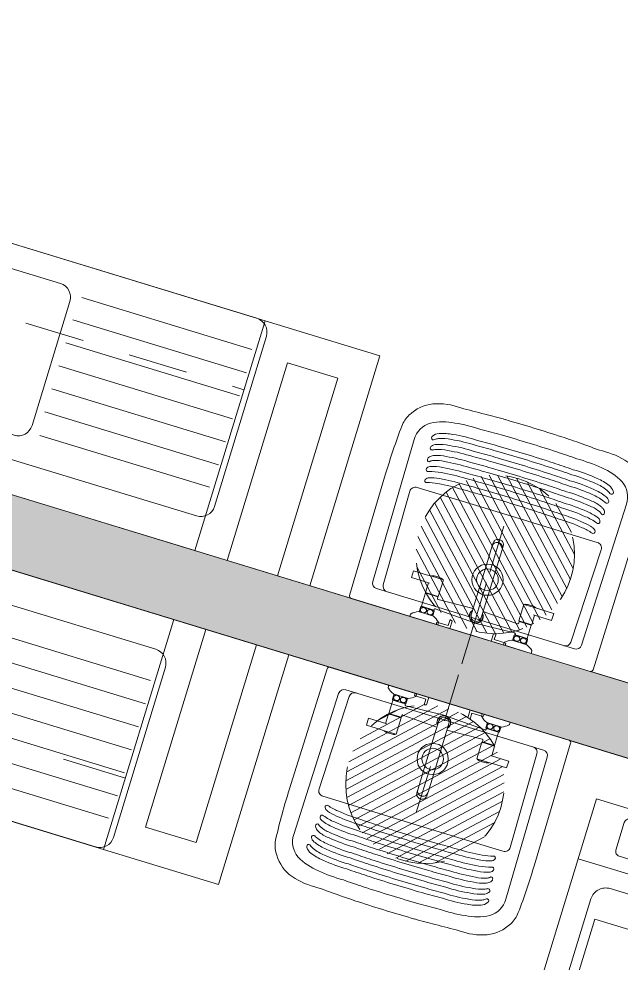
# Model space of a CAD drawing. Header units: millimetres. Extents: x 2471 to 2909, y 1327 to 1568.
# Drawn here: x 2663.191 to 2664.444, y 1497.314 to 1499.278 of the extents above; entities that cross this region are included whole.
import ezdxf

# ---------------------------------------------------------------- set-up
doc = ezdxf.new("R2010")
doc.units = ezdxf.units.MM
doc.set_wipeout_variables(frame=1)
for name, pattern in [('DASHDOT', [1, 0.5, -0.25, 0, -0.25]), ('HIDDEN', [0.375, 0.25, -0.125]), ('HIDDEN2', [0.1875, 0.125, -0.0625])]:
    doc.linetypes.add(name, pattern=pattern)
doc.layers.get('0').update_dxf_attribs({"color": 251, "lineweight": 9})
for name, color, linetype, lineweight in [('A-COCINAS-LAV', 251, 'Continuous', 13), ('A-EST HATCH', 251, 'Continuous', 13), ('A-EST PLACAS', 251, 'Continuous', 13), ('A-HATCH', 251, 'Continuous', 13), ('A-MURO BAJO', 251, 'Continuous', 13), ('A-MUROS', 251, 'Continuous', 13), ('A-PROYECCIONES', 251, 'HIDDEN', 13), ('DLP_MURO ALTO', 251, 'Continuous', 13), ('DLP_TEXTO AMBIENTE', 251, 'Continuous', 13), ('DLP_VERDE', 251, 'Continuous', 13)]:
    doc.layers.add(name, color=color, linetype=linetype, lineweight=lineweight)

# ---------------------------------------------------------------- blocks, each defined once
blk = doc.blocks.new('A$C00f3ad8b')
at = {"layer": 'A-EST HATCH'}
h = blk.add_hatch(color=256, dxfattribs=at)
h.dxf.hatch_style = 1
h.paths.add_polyline_path([(39.55, 0.0604), (39.55, 6.1254), (38.05, 6.1254), (38.05, 5.3754), (37.9, 5.3754), (37.9, 6.3253), (39.7, 6.3253), (39.7, 5.4503), (41.2, 5.4503), (41.2, 5.9504), (41.35, 5.9504), (41.35, 5.2503), (39.7, 5.2503), (39.7, 0.0604)])
h.paths.add_polyline_path([(18.45, 10.1253), (20.05, 10.1253), (20.05, 13.2253), (18.85, 13.2253), (18.85, 13.3753), (20.2, 13.3753), (20.2, 9.9753), (18.45, 9.9753)])
h.paths.add_polyline_path([(17.65, 13.3753), (17.5, 13.3753), (17.5, 9.9753), (17.65, 9.9753)])
h.paths.add_polyline_path([(12.15, 13.8503), (11.85, 13.8503), (11.85, 13.7003), (12, 13.7003), (12, 10.6253), (12.15, 10.6253)])
h.paths.add_polyline_path([(15.1, 13.2253), (15.1, 10.1253), (16.7, 10.1253), (16.7, 9.9753), (14.95, 9.9753), (14.95, 13.3753), (16.3, 13.3753), (16.3, 13.2253)])
h.paths.add_polyline_path([(5.85, 13.7003), (5.25, 13.7003), (5.25, 13.8504), (6, 13.8504), (6, 10.4504), (4.85, 10.4504), (4.85, 10.6004), (5.85, 10.6004)])
h.paths.add_polyline_path([(4.05, 13.8504), (4.05, 10.4504), (3.9, 10.4504), (3.9, 13.8504)])
h.paths.add_polyline_path([(3.1, 10.6004), (1.5, 10.6004), (1.5, 13.7003), (2.7, 13.7003), (2.7, 13.8504), (1.35, 13.8504), (1.35, 10.4504), (3.1, 10.4504)])
h.paths.add_polyline_path([(5.85, 0.1503), (5.25, 0.1503), (5.25, 0.0004), (6, 0.0004), (6, 3.4004), (4.85, 3.4004), (4.85, 3.2504), (5.85, 3.2504)])
h.paths.add_polyline_path([(4.05, 0.0004), (4.05, 3.4004), (3.9, 3.4004), (3.9, 0.0004)])
h.paths.add_polyline_path([(3.1, 3.2504), (1.5, 3.2504), (1.5, 0.1503), (2.7, 0.1503), (2.7, 0.0004), (1.35, 0.0004), (1.35, 3.4004), (3.1, 3.4004)])
h.paths.add_polyline_path([(8.7, 3.5003), (8.85, 3.5003), (8.85, 0.1504), (9, 0.1504), (9, 0.0004), (8.7, 0.0004)])
h.paths.add_polyline_path([(18.45, 3.7254), (20.05, 3.7254), (20.05, 0.6254), (18.85, 0.6254), (18.85, 0.4754), (20.2, 0.4754), (20.2, 3.8754), (18.45, 3.8754)])
h.paths.add_polyline_path([(17.65, 0.4754), (17.5, 0.4754), (17.5, 3.8754), (17.65, 3.8754)])
h.paths.add_polyline_path([(12.15, 0.0004), (11.85, 0.0004), (11.85, 0.1503), (12, 0.1503), (12, 3.2254), (12.15, 3.2254)])
h.paths.add_polyline_path([(15.1, 0.6254), (15.1, 3.7254), (16.7, 3.7254), (16.7, 3.8754), (14.95, 3.8754), (14.95, 0.4754), (16.3, 0.4754), (16.3, 0.6254)])
h.paths.add_polyline_path([(31.6, 10.1253), (30, 10.1253), (30, 13.2253), (31.2, 13.2253), (31.2, 13.3753), (29.85, 13.3753), (29.85, 9.9753), (31.6, 9.9753)])
h.paths.add_polyline_path([(32.4, 13.3753), (32.55, 13.3753), (32.55, 9.9753), (32.4, 9.9753)])
h.paths.add_polyline_path([(38.2, 13.8503), (38.2, 13.7003), (38.05, 13.7003), (38.05, 10.6253), (37.9, 10.6253), (37.9, 13.8503)])
h.paths.add_polyline_path([(34.95, 13.2253), (34.95, 10.1253), (33.35, 10.1253), (33.35, 9.9753), (35.1, 9.9753), (35.1, 13.3753), (33.75, 13.3753), (33.75, 13.2253)])
h.paths.add_polyline_path([(39.7, 8.6004), (41.35, 8.6004), (41.35, 7.9004), (41.2, 7.9004), (41.2, 8.4004), (39.7, 8.4004), (39.7, 7.5253), (37.9, 7.5253), (37.9, 8.4753), (38.05, 8.4753), (38.05, 7.7253), (39.55, 7.7253), (39.55, 13.7903), (39.7, 13.7903)])
h.paths.add_polyline_path([(44.2, 13.7003), (44.8, 13.7003), (44.8, 13.8504), (44.05, 13.8504), (44.05, 10.4504), (45.2, 10.4504), (45.2, 10.6004), (44.2, 10.6004)])
h.paths.add_polyline_path([(46, 13.8504), (46, 10.4504), (46.15, 10.4504), (46.15, 13.8504)])
h.paths.add_polyline_path([(46.95, 10.6004), (48.55, 10.6004), (48.55, 13.7003), (47.35, 13.7003), (47.35, 13.8504), (48.7, 13.8504), (48.7, 10.4504), (46.95, 10.4504)])
h.paths.add_polyline_path([(46, 0.0004), (46, 3.4004), (46.15, 3.4004), (46.15, 0.0004)])
h.paths.add_polyline_path([(46.95, 3.2504), (48.55, 3.2504), (48.55, 0.1503), (47.35, 0.1503), (47.35, 0.0004), (48.7, 0.0004), (48.7, 3.4004), (46.95, 3.4004)])
h.paths.add_polyline_path([(41.35, 3.5003), (41.2, 3.5003), (41.2, 0.1504), (41.05, 0.1504), (41.05, 0.0004), (41.35, 0.0004)])
h.paths.add_polyline_path([(31.6, 3.7254), (30, 3.7254), (30, 0.6254), (31.2, 0.6254), (31.2, 0.4754), (29.85, 0.4754), (29.85, 3.8754), (31.6, 3.8754)])
h.paths.add_polyline_path([(32.4, 0.4754), (32.55, 0.4754), (32.55, 3.8754), (32.4, 3.8754)])
h.paths.add_polyline_path([(37.9, 0.0004), (38.2, 0.0004), (38.2, 0.1504), (38.05, 0.1503), (38.05, 3.2254), (37.9, 3.2254)])
h.paths.add_polyline_path([(34.95, 0.6254), (34.95, 3.7254), (33.35, 3.7254), (33.35, 3.8754), (35.1, 3.8754), (35.1, 0.4754), (33.75, 0.4754), (33.75, 0.6254)])
h.paths.add_polyline_path([(10.35, 6.3253), (12.15, 6.3253), (12.15, 5.3754), (12, 5.3754), (12, 6.1254), (10.5, 6.1254), (10.5, 0.0604), (10.35, 0.0604), (10.35, 5.2503), (8.7, 5.2503), (8.7, 5.9504), (8.85, 5.9504), (8.85, 5.4503), (10.35, 5.4503)])
h.paths.add_polyline_path([(44.05, 0.0004), (44.05, 3.4004), (45.2, 3.4004), (45.2, 3.2504), (44.2, 3.2504), (44.2, 0.1503), (44.8, 0.1503), (44.8, 0.0004)])
h.paths.add_polyline_path([(46.9532, 8.3504), (47.1, 8.3504), (47.1, 9.5504), (44.95, 9.5504), (44.95, 9.4004), (45.4, 9.4004), (45.4, 7.8004), (45.6, 7.8004), (45.6, 9.4004), (46.95, 9.4004), (46.95, 8.3504)], flags=17)
h.paths.add_polyline_path([(46.9532, 5.5004), (47.1, 5.5004), (47.1, 4.3004), (44.95, 4.3004), (44.95, 4.4504), (45.4, 4.4504), (45.4, 6.0504), (45.6, 6.0504), (45.6, 4.4504), (46.95, 4.4504), (46.95, 5.5004)], flags=17)
h.paths.add_polyline_path([(41.1999, 7.0004), (44.05, 7.0004), (44.05, 9.5504), (44.2, 9.5504), (44.2, 7.0003), (46.95, 7.0004), (46.95, 7.6003), (47.1, 7.6003), (47.1, 7.0004), (49.85, 7.0004), (49.85, 11.0504), (50.05, 11.0504), (50.05, 2.8004), (49.85, 2.8004), (49.85, 6.8504), (47.1, 6.8504), (47.1, 6.2504), (46.95, 6.2504), (46.95, 6.8504), (44.2, 6.8504), (44.2, 4.3004), (44.05, 4.3004), (44.05, 6.8504), (41.1999, 6.8504)])
h.paths.add_polyline_path([(41.35, 13.8504), (41.35, 10.3504), (41.2, 10.3504), (41.2, 13.7003), (41.05, 13.7003), (41.05, 13.8503)])
h.paths.add_polyline_path([(10.35, 13.7903), (10.35, 8.6004), (8.7, 8.6004), (8.7, 7.9003), (8.85, 7.9003), (8.85, 8.4004), (10.35, 8.4004), (10.35, 7.5253), (12.15, 7.5253), (12.15, 8.4753), (12, 8.4753), (12, 7.7253), (10.5, 7.7253), (10.5, 13.7903)])
h.paths.add_polyline_path([(2.95, 7.0003), (0.2, 7.0004), (0.2, 11.0504), (0, 11.0504), (0, 2.8004), (0.2, 2.8004), (0.2, 6.8504), (2.95, 6.8504), (2.95, 6.2504), (3.1, 6.2504), (3.1, 6.8504), (5.85, 6.8504), (5.85, 4.3004), (6, 4.3004), (6, 6.8504), (8.8501, 6.8504), (8.8501, 7.0003), (6, 7.0003), (6, 9.5503), (5.85, 9.5503), (5.85, 7.0003), (3.1, 7.0003), (3.1, 7.6004), (2.95, 7.6004)])
h.paths.add_polyline_path([(8.7, 13.8503), (9, 13.8503), (9, 13.7003), (8.85, 13.7003), (8.85, 10.3504), (8.7, 10.3504)])
h.paths.add_polyline_path([(3.0968, 8.3504), (2.95, 8.3504), (2.95, 9.5503), (5.1, 9.5503), (5.1, 9.4003), (4.65, 9.4003), (4.65, 7.8003), (4.45, 7.8003), (4.45, 9.4003), (3.1, 9.4003), (3.1, 8.3504)], flags=17)
h.paths.add_polyline_path([(3.0968, 5.5004), (2.95, 5.5004), (2.95, 4.3004), (5.1, 4.3004), (5.1, 4.4504), (4.65, 4.4503), (4.65, 6.0503), (4.45, 6.0503), (4.45, 4.4503), (3.1, 4.4504), (3.1, 5.5004)], flags=17)
h.paths.add_polyline_path([(23.35, 7.5254), (23.2, 7.5254), (23.2, 11.2254), (23.35, 11.2254)])
h.paths.add_polyline_path([(27.6, 7.5254), (37, 7.5253), (37, 7.6753), (33.45, 7.6753), (33.45, 9.0753), (33.25, 9.0753), (33.25, 7.6753), (30.35, 7.6753), (30.35, 9.0753), (30.2, 9.0753), (30.2, 7.6753), (27.8, 7.6753), (27.8, 8.9254), (29.45, 8.9253), (29.45, 9.0753), (27.175, 9.0753), (27.175, 8.9254), (27.6, 8.9254)])
h.paths.add_polyline_path([(27.15, 7.5254), (25.15, 7.5254), (25.15, 7.6754), (27, 7.6754), (27, 11.0754), (25.15, 11.0754), (25.15, 11.2253), (27, 11.2253), (27, 13.3753), (27.85, 13.3753), (27.85, 13.2253), (27.15, 13.2253)])
h.paths.add_polyline_path([(22.45, 8.9253), (22.45, 7.5254), (13.05, 7.5253), (13.05, 7.6753), (16.6, 7.6753), (16.6, 9.0753), (16.8, 9.0753), (16.8, 7.6753), (19.7, 7.6753), (19.7, 9.0753), (19.85, 9.0753), (19.85, 7.6753), (22.25, 7.6753), (22.25, 8.9253), (20.6, 8.9253), (20.6, 9.0753), (22.795, 9.077), (22.795, 8.927)])
h.paths.add_polyline_path([(22.82, 13.227), (22.2, 13.2253), (22.2, 13.3753), (23.02, 13.377), (23.02, 7.527), (22.82, 7.527)])
h.paths.add_polyline_path([(23.02, 4.752), (23.02, 0.477), (22.2, 0.4754), (22.2, 0.6254), (22.82, 0.627), (22.82, 4.752)])
h.paths.add_polyline_path([(21.05, 4.7754), (21.05, 4.9254), (22.82, 4.927), (22.82, 6.177), (20.3, 6.1754), (20.3, 4.7754), (20.15, 4.7754), (20.15, 6.1754), (16.8, 6.1754), (16.8, 4.7754), (16.6, 4.7754), (16.6, 6.1754), (13.05, 6.1754), (13.05, 6.3253), (23.02, 6.327), (23.02, 4.777)])
h.paths.add_polyline_path([(29, 4.7754), (29, 4.9254), (27.2, 4.9254), (27.2, 6.1754), (29.75, 6.1754), (29.75, 4.7754), (29.9, 4.7754), (29.9, 6.1754), (33.25, 6.1754), (33.25, 4.7754), (33.45, 4.7754), (33.45, 6.1754), (37, 6.1754), (37, 6.3253), (27, 6.3254), (27, 4.7754)])
h.paths.add_polyline_path([(26, 1.0254), (23.35, 1.0254), (23.35, 3.6754), (25.7, 3.6754), (25.7, 4.2254), (26, 4.2254), (26, 4.3754), (25.55, 4.3754), (25.55, 3.8254), (23.35, 3.8254), (23.35, 6.1754), (24.55, 6.1754), (24.55, 6.3254), (23.2, 6.3254), (23.2, 0.8754), (26, 0.8754)])
h.paths.add_polyline_path([(27, 0.4754), (27.85, 0.4754), (27.85, 0.6254), (27.15, 0.6254), (27.15, 4.7504), (27, 4.7504)])
at = {"layer": 'A-EST PLACAS', "elevation": 0}
blk.add_lwpolyline([(39.55, 0.0604), (39.55, 6.1254), (38.05, 6.1254), (38.05, 5.3754), (37.9, 5.3754), (37.9, 6.3253), (39.7, 6.3253), (39.7, 5.4503), (41.2, 5.4503), (41.2, 5.9504), (41.35, 5.9504), (41.35, 5.2503), (39.7, 5.2503), (39.7, 0.0604)], close=True, dxfattribs=at)
blk = doc.blocks.new('LAV-COC_01')
for p, q in [((0.4, 0.8243, 0), (0.03, 0.8243, 0)), ((0, 0.2352, 0), (0, 0.7943, 0)), ((0.43, 0.03, 0), (0.43, 0.7943, 0)), ((0.35, 0.4121, 0), (0.08, 0.4121, 0)), ((0.05, 0.2252), (0.05, 0.3821, 0)), ((0.38, 0.0471, 0), (0.38, 0.3821, 0)), ((0.05, 0.0471, 0), (0.05, 0.2052)), ((0, 0.03), (0, 0.1952, 0)), ((0.03, 0), (0.4, 0, 0)), ((0.35, 0.0171, 0), (0.08, 0.0171, 0))]:
    blk.add_line(p, q)
at = {"color": 7, "extrusion": (-8.98137e-08, -2.25602e-18, 1)}
for p, q in [((0.115, 0.4293, 0), (0.115, 0.8071, 0)), ((0.165, 0.4293, 0), (0.165, 0.8071, 0)), ((0.065, 0.4334, 0), (0.065, 0.803, 0))]:
    blk.add_line(p, q, dxfattribs=at)
at = {"color": 7}
for p, q in [((0.215, 0.4293), (0.215, 0.8071, 0)), ((0.265, 0.4293), (0.265, 0.8071, 0)), ((0.315, 0.4293), (0.315, 0.8071, 0)), ((0.365, 0.4334, 0), (0.365, 0.803, 0))]:
    blk.add_line(p, q, dxfattribs=at)
at = {"extrusion": (-4.49068e-08, 3.60285e-08, 1), "elevation": 0}
for points in [[(-0.09, 0.2352), (0.0374, 0.2352), (0.0374, 0.2252)], [(0.0374, 0.2052), (0.0374, 0.1952), (-0.09, 0.1952)]]:
    blk.add_lwpolyline(points, dxfattribs=at)
blk.add_lwpolyline([(-0.0458, 0.2052), (0.1708, 0.2052), (0.1708, 0.2252), (-0.0458, 0.2252)], close=True, dxfattribs=at)
at = {"extrusion": (-4.49068e-08, 3.60285e-08, 1)}
blk.add_arc((-0.0458, 0.2152, 0), 0.02, 29.9997, 329.9997, dxfattribs=at)
for centre, start_param, end_param in [((0.03, 0.7943, 0), -0.785398, 0.785398), ((0.4, 0.7943, 0), -2.356194, -0.785398), ((0.08, 0.3821, 0), -0.785398, 0.785398), ((0.35, 0.3821, 0), -2.356194, -0.785398), ((0.08, 0.0471, 0), 0.785398, 2.356194), ((0.35, 0.0471, 0), 2.356194, 3.926991), ((0.03, 0.03), 0.785398, 2.356194), ((0.4, 0.03, 0), 2.356194, 3.926991)]:
    blk.add_ellipse(centre, major_axis=(-0.0212, 0.0212), ratio=1, start_param=start_param, end_param=end_param)
blk.add_ellipse((0.215, 0.2146, 0), major_axis=(-0.0212, 0.0212), ratio=1)
blk = doc.blocks.new('MEZCLADORA-P')
at = {"color": 251, "linetype": 'DASHDOT', "ltscale": 0.07}
blk.add_line((0, 0.2633), (0, -0.2869), dxfattribs=at)
at = {"color": 7}
for p, q in [((-0.1318, 0), (-0.0713, 0)), ((-0.0713, 0), (-0.0713, -0.0048)), ((0.0714, 0), (0.1319, 0)), ((0.1319, 0), (0.1319, -0.0048)), ((-0.1318, 0), (-0.1318, -0.0048)), ((-0.1178, -0.0145), (-0.0853, -0.0145)), ((0.0714, 0), (0.0714, -0.0048)), ((0.0854, -0.0145), (0.1179, -0.0145)), ((-0.0875, -0.0265), (-0.1157, -0.0265)), ((-0.1141, -0.0265), (-0.1146, -0.027)), ((-0.0886, -0.027), (-0.1146, -0.027)), ((-0.1146, -0.027), (-0.1146, -0.056)), ((-0.0891, -0.0265), (-0.0886, -0.027)), ((-0.0886, -0.027), (-0.0886, -0.0285)), ((-0.0865, -0.0305), (-0.0015, -0.0262)), ((0.086, -0.0304), (0.0015, -0.0262)), ((0.1157, -0.0265), (0.0875, -0.0265)), ((0.0886, -0.0265), (0.0881, -0.027)), ((0.1151, -0.027), (0.0881, -0.027)), ((0.0881, -0.0285), (0.0881, -0.027)), ((0.0926, -0.0379), (0.0926, -0.0379)), ((0.1146, -0.0265), (0.1151, -0.027)), ((0.1151, -0.056), (0.1151, -0.027)), ((-0.0876, -0.057), (-0.1156, -0.057)), ((-0.1156, -0.057), (-0.1156, -0.078)), ((-0.1146, -0.056), (-0.0886, -0.056)), ((-0.1141, -0.0565), (-0.1146, -0.056)), ((-0.0891, -0.0565), (-0.1141, -0.0565)), ((-0.0891, -0.0565), (-0.0886, -0.056)), ((-0.0886, -0.0525), (-0.0886, -0.056)), ((-0.0876, -0.057), (-0.0876, -0.093)), ((-0.0865, -0.0505), (-0.011, -0.0543)), ((-0.011, -0.0405), (-0.011, -0.0805)), ((0.011, -0.0805), (0.011, -0.0405)), ((0.086, -0.0506), (0.011, -0.0543)), ((0.1156, -0.057), (0.0876, -0.057)), ((0.0876, -0.057), (0.0876, -0.093)), ((0.0881, -0.056), (0.0881, -0.0525)), ((0.0881, -0.056), (0.1151, -0.056)), ((0.0886, -0.0565), (0.0881, -0.056)), ((0.1146, -0.0565), (0.0886, -0.0565)), ((0.0896, -0.0565), (0.0896, -0.057)), ((0.1136, -0.0565), (0.1136, -0.057)), ((0.1146, -0.0565), (0.1151, -0.056)), ((0.1156, -0.057), (0.1156, -0.078)), ((-0.1526, -0.078), (-0.1501, -0.078)), ((-0.1526, -0.093), (-0.1526, -0.078)), ((-0.1242, -0.078), (-0.1501, -0.078)), ((-0.1129, -0.078), (-0.1242, -0.078)), ((0.1242, -0.078), (0.1129, -0.078)), ((0.1501, -0.078), (0.1242, -0.078)), ((0.1501, -0.078), (0.1526, -0.078)), ((0.1526, -0.093), (0.1526, -0.078)), ((-0.1501, -0.093), (-0.1526, -0.093)), ((-0.1501, -0.093), (-0.1242, -0.093)), ((-0.1242, -0.093), (-0.1129, -0.093)), ((-0.1137, -0.093), (-0.1137, -0.0932)), ((-0.0876, -0.093), (-0.1129, -0.093)), ((-0.1031, -0.0954), (-0.1001, -0.0954)), ((-0.0895, -0.093), (-0.0895, -0.0932)), ((-0.011, -0.0805), (-0.011, -0.1514)), ((0.011, -0.0805), (0.011, -0.1514)), ((0.1129, -0.093), (0.0876, -0.093)), ((0.0895, -0.093), (0.0895, -0.0932)), ((0.1001, -0.0954), (0.1031, -0.0954)), ((0.1129, -0.093), (0.1242, -0.093)), ((0.1137, -0.093), (0.1137, -0.0932)), ((0.1242, -0.093), (0.1501, -0.093)), ((0.1526, -0.093), (0.1501, -0.093)), ((-0.011, -0.1514), (-0.011, -0.1885)), ((0.011, -0.1885), (0.011, -0.1514)), ((-0.011, -0.1885), (-0.011, -0.1905)), ((-0.011, -0.1969), (-0.011, -0.1905)), ((0.011, -0.1885), (0.011, -0.1905)), ((0.011, -0.1969), (0.011, -0.1905))]:
    blk.add_line(p, q, dxfattribs=at)
for centre, radius, start, end in [((-0.1303, -0.0048), 0.0015, 180, 228.4626), ((-0.0982, 0.0315), 0.05, 228.4626, 246.8453), ((-0.1083, -0.0205), 0.0095, 140.8333, 144.6655), ((-0.0948, -0.0205), 0.0095, 35.3345, 39.1667), ((-0.105, 0.0315), 0.05, 293.1547, 311.5374), ((-0.0728, -0.0048), 0.0015, 311.5374, 0), ((0.0729, -0.0048), 0.0015, 180, 228.4626), ((0.105, 0.0315), 0.05, 228.4626, 246.8453), ((0.0949, -0.0205), 0.0095, 140.8333, 144.6655), ((0.1084, -0.0205), 0.0095, 35.3345, 39.1667), ((0.0982, 0.0315), 0.05, 293.1547, 311.5374), ((0.1304, -0.0048), 0.0015, 311.5374, 0), ((-0.1083, -0.0205), 0.0095, 215.3345, 219.1667), ((-0.0948, -0.0205), 0.0095, 320.8333, 324.6655), ((0, -0.0405), 0.0143, 320.0451, 219.9549), ((0, -0.0405), 0.0143, 320.5275, 219.4725), ((0, -0.0405), 0.014, 321.7868, 218.2132), ((0, -0.0405), 0.011, 0, 180), ((0.0949, -0.0205), 0.0095, 215.3345, 219.1667), ((0.1084, -0.0205), 0.0095, 320.8333, 324.6655), ((-0.1127, -0.0932), 0.001, 180, 255.7593), ((-0.1031, -0.0554), 0.04, 255.7593, 270), ((-0.1001, -0.0554), 0.04, 270, 284.2407), ((-0.0905, -0.0932), 0.001, 284.2407, 0), ((0.0905, -0.0932), 0.001, 180, 255.7593), ((0.1001, -0.0554), 0.04, 255.7593, 270), ((0.1031, -0.0554), 0.04, 270, 284.2407), ((0.1127, -0.0932), 0.001, 284.2407, 0)]:
    blk.add_arc(centre, radius, start, end, dxfattribs=at)
for centre, major_axis, ratio, start_param, end_param in [((-0.0016, -0.0243), (0.00195, 0.00019), 0.977728, 4.694416, 4.711947), ((0.0016, -0.0243), (0.00197, -0.00016), 0.989596, 4.695691, 4.715329), ((0, -0.1905), (-0.011, 0), 0.927184, 0, 3.141593), ((0, -0.1905), (0.011, 0), 0.927184, 3.141593, 6.283185)]:
    blk.add_ellipse(centre, major_axis=major_axis, ratio=ratio, start_param=start_param, end_param=end_param, dxfattribs=at)
for points, knots in [([(-0.1161, -0.026), (-0.1161, -0.026), (-0.1161, -0.0259), (-0.1161, -0.0257), (-0.1161, -0.0255), (-0.1161, -0.0251), (-0.1161, -0.0248), (-0.1161, -0.0244), (-0.1161, -0.0242), (-0.1161, -0.0237), (-0.1161, -0.0234), (-0.1161, -0.0228), (-0.1161, -0.0223), (-0.1161, -0.0214), (-0.1161, -0.0209), (-0.1161, -0.0201), (-0.1161, -0.0196), (-0.1161, -0.0187), (-0.1161, -0.0182), (-0.1161, -0.0176), (-0.1161, -0.0173), (-0.1161, -0.0168), (-0.1161, -0.0166), (-0.1161, -0.0162), (-0.1161, -0.0159), (-0.1161, -0.0155), (-0.1161, -0.0153), (-0.1161, -0.0151), (-0.1161, -0.015), (-0.1161, -0.015)], [1.912506, 1.912506, 1.912506, 1.912506, 2.09167, 2.09167, 2.270834, 2.270834, 2.409757, 2.409757, 2.503909, 2.503909, 2.59806, 2.59806, 2.741232, 2.741232, 2.868759, 2.868759, 2.996286, 2.996286, 3.139457, 3.139457, 3.233609, 3.233609, 3.32776, 3.32776, 3.466683, 3.466683, 3.645847, 3.645847, 3.825012, 3.825012, 3.825012, 3.825012]), ([(-0.1088, -0.026), (-0.1083, -0.026), (-0.1078, -0.0259), (-0.1067, -0.0257), (-0.1061, -0.0255), (-0.1053, -0.0251), (-0.1049, -0.0248), (-0.1043, -0.0244), (-0.1041, -0.0242), (-0.1036, -0.0237), (-0.1034, -0.0234), (-0.103, -0.0228), (-0.1028, -0.0223), (-0.1026, -0.0214), (-0.1025, -0.0209), (-0.1025, -0.0201), (-0.1026, -0.0196), (-0.1028, -0.0187), (-0.103, -0.0182), (-0.1034, -0.0176), (-0.1036, -0.0173), (-0.1041, -0.0168), (-0.1043, -0.0166), (-0.1049, -0.0162), (-0.1053, -0.0159), (-0.1061, -0.0155), (-0.1067, -0.0153), (-0.1078, -0.0151), (-0.1083, -0.015), (-0.1088, -0.015), (-0.1094, -0.015), (-0.1099, -0.0151), (-0.111, -0.0153), (-0.1116, -0.0155), (-0.1124, -0.0159), (-0.1128, -0.0162), (-0.1134, -0.0166), (-0.1136, -0.0168), (-0.1141, -0.0173), (-0.1143, -0.0176), (-0.1147, -0.0182), (-0.1149, -0.0187), (-0.1151, -0.0196), (-0.1152, -0.0201), (-0.1152, -0.0209), (-0.1151, -0.0214), (-0.1149, -0.0223), (-0.1147, -0.0228), (-0.1143, -0.0234), (-0.1141, -0.0237), (-0.1136, -0.0242), (-0.1134, -0.0244), (-0.1128, -0.0248), (-0.1124, -0.0251), (-0.1116, -0.0255), (-0.111, -0.0257), (-0.1099, -0.0259), (-0.1094, -0.026), (-0.1088, -0.026)], [1.912506, 1.912506, 1.912506, 1.912506, 2.09167, 2.09167, 2.270834, 2.270834, 2.409757, 2.409757, 2.503909, 2.503909, 2.59806, 2.59806, 2.741232, 2.741232, 2.868759, 2.868759, 2.996286, 2.996286, 3.139457, 3.139457, 3.233609, 3.233609, 3.32776, 3.32776, 3.466683, 3.466683, 3.645847, 3.645847, 3.825012, 3.825012, 3.825012, 4.004176, 4.004176, 4.18334, 4.18334, 4.322263, 4.322263, 4.416415, 4.416415, 4.510566, 4.510566, 4.653737, 4.653737, 4.781264, 4.781264, 4.908792, 4.908792, 5.051963, 5.051963, 5.146114, 5.146114, 5.240266, 5.240266, 5.379189, 5.379189, 5.558353, 5.558353, 5.737517, 5.737517, 5.737517, 5.737517]), ([(-0.0944, -0.026), (-0.0938, -0.026), (-0.0933, -0.0259), (-0.0922, -0.0257), (-0.0916, -0.0255), (-0.0908, -0.0251), (-0.0904, -0.0248), (-0.0898, -0.0244), (-0.0896, -0.0242), (-0.0891, -0.0237), (-0.0889, -0.0234), (-0.0885, -0.0228), (-0.0883, -0.0223), (-0.0881, -0.0214), (-0.088, -0.0209), (-0.088, -0.0201), (-0.0881, -0.0196), (-0.0883, -0.0187), (-0.0885, -0.0182), (-0.0889, -0.0176), (-0.0891, -0.0173), (-0.0896, -0.0168), (-0.0898, -0.0166), (-0.0904, -0.0162), (-0.0908, -0.0159), (-0.0916, -0.0155), (-0.0922, -0.0153), (-0.0933, -0.0151), (-0.0938, -0.015), (-0.0944, -0.015), (-0.0949, -0.015), (-0.0954, -0.0151), (-0.0965, -0.0153), (-0.0971, -0.0155), (-0.0979, -0.0159), (-0.0983, -0.0162), (-0.0989, -0.0166), (-0.0991, -0.0168), (-0.0996, -0.0173), (-0.0998, -0.0176), (-0.1002, -0.0182), (-0.1004, -0.0187), (-0.1006, -0.0196), (-0.1007, -0.0201), (-0.1007, -0.0209), (-0.1006, -0.0214), (-0.1004, -0.0223), (-0.1002, -0.0228), (-0.0998, -0.0234), (-0.0996, -0.0237), (-0.0991, -0.0242), (-0.0989, -0.0244), (-0.0983, -0.0248), (-0.0979, -0.0251), (-0.0971, -0.0255), (-0.0965, -0.0257), (-0.0954, -0.0259), (-0.0949, -0.026), (-0.0944, -0.026)], [-1.912506, -1.912506, -1.912506, -1.912506, -1.733342, -1.733342, -1.554177, -1.554177, -1.415254, -1.415254, -1.321103, -1.321103, -1.226951, -1.226951, -1.08378, -1.08378, -0.956253, -0.956253, -0.828726, -0.828726, -0.685555, -0.685555, -0.591403, -0.591403, -0.497251, -0.497251, -0.358328, -0.358328, -0.179164, -0.179164, 0, 0, 0, 0.179164, 0.179164, 0.358328, 0.358328, 0.497251, 0.497251, 0.591403, 0.591403, 0.685555, 0.685555, 0.828726, 0.828726, 0.956253, 0.956253, 1.08378, 1.08378, 1.226951, 1.226951, 1.321103, 1.321103, 1.415254, 1.415254, 1.554177, 1.554177, 1.733342, 1.733342, 1.912506, 1.912506, 1.912506, 1.912506]), ([(-0.0871, -0.015), (-0.0871, -0.015), (-0.0871, -0.0151), (-0.0871, -0.0153), (-0.0871, -0.0155), (-0.0871, -0.0159), (-0.0871, -0.0162), (-0.0871, -0.0166), (-0.0871, -0.0168), (-0.0871, -0.0173), (-0.0871, -0.0176), (-0.0871, -0.0182), (-0.0871, -0.0187), (-0.0871, -0.0196), (-0.0871, -0.0201), (-0.0871, -0.0209), (-0.0871, -0.0214), (-0.0871, -0.0223), (-0.0871, -0.0228), (-0.0871, -0.0234), (-0.0871, -0.0237), (-0.0871, -0.0242), (-0.0871, -0.0244), (-0.0871, -0.0248), (-0.0871, -0.0251), (-0.0871, -0.0255), (-0.0871, -0.0257), (-0.0871, -0.0259), (-0.0871, -0.026), (-0.0871, -0.026)], [0, 0, 0, 0, 0.179164, 0.179164, 0.358328, 0.358328, 0.497251, 0.497251, 0.591403, 0.591403, 0.685555, 0.685555, 0.828726, 0.828726, 0.956253, 0.956253, 1.08378, 1.08378, 1.226951, 1.226951, 1.321103, 1.321103, 1.415254, 1.415254, 1.554177, 1.554177, 1.733342, 1.733342, 1.912506, 1.912506, 1.912506, 1.912506]), ([(0.0871, -0.026), (0.0871, -0.026), (0.0871, -0.0259), (0.0871, -0.0257), (0.0871, -0.0255), (0.0871, -0.0251), (0.0871, -0.0248), (0.0871, -0.0244), (0.0871, -0.0242), (0.0871, -0.0237), (0.0871, -0.0234), (0.0871, -0.0228), (0.0871, -0.0223), (0.0871, -0.0214), (0.0871, -0.0209), (0.0871, -0.0201), (0.0871, -0.0196), (0.0871, -0.0187), (0.0871, -0.0182), (0.0871, -0.0176), (0.0871, -0.0173), (0.0871, -0.0168), (0.0871, -0.0166), (0.0871, -0.0162), (0.0871, -0.0159), (0.0871, -0.0155), (0.0871, -0.0153), (0.0871, -0.0151), (0.0871, -0.015), (0.0871, -0.015)], [1.912506, 1.912506, 1.912506, 1.912506, 2.09167, 2.09167, 2.270834, 2.270834, 2.409757, 2.409757, 2.503909, 2.503909, 2.59806, 2.59806, 2.741232, 2.741232, 2.868759, 2.868759, 2.996286, 2.996286, 3.139457, 3.139457, 3.233609, 3.233609, 3.32776, 3.32776, 3.466683, 3.466683, 3.645847, 3.645847, 3.825012, 3.825012, 3.825012, 3.825012]), ([(0.0944, -0.026), (0.0949, -0.026), (0.0954, -0.0259), (0.0965, -0.0257), (0.0971, -0.0255), (0.0979, -0.0251), (0.0983, -0.0248), (0.0989, -0.0244), (0.0991, -0.0242), (0.0996, -0.0237), (0.0998, -0.0234), (0.1002, -0.0228), (0.1004, -0.0223), (0.1006, -0.0214), (0.1007, -0.0209), (0.1007, -0.0201), (0.1006, -0.0196), (0.1004, -0.0187), (0.1002, -0.0182), (0.0998, -0.0176), (0.0996, -0.0173), (0.0991, -0.0168), (0.0989, -0.0166), (0.0983, -0.0162), (0.0979, -0.0159), (0.0971, -0.0155), (0.0965, -0.0153), (0.0954, -0.0151), (0.0949, -0.015), (0.0944, -0.015), (0.0938, -0.015), (0.0933, -0.0151), (0.0922, -0.0153), (0.0916, -0.0155), (0.0908, -0.0159), (0.0904, -0.0162), (0.0898, -0.0166), (0.0896, -0.0168), (0.0891, -0.0173), (0.0889, -0.0176), (0.0885, -0.0182), (0.0883, -0.0187), (0.0881, -0.0196), (0.088, -0.0201), (0.088, -0.0209), (0.0881, -0.0214), (0.0883, -0.0223), (0.0885, -0.0228), (0.0889, -0.0234), (0.0891, -0.0237), (0.0896, -0.0242), (0.0898, -0.0244), (0.0904, -0.0248), (0.0908, -0.0251), (0.0916, -0.0255), (0.0922, -0.0257), (0.0933, -0.0259), (0.0938, -0.026), (0.0944, -0.026)], [1.912506, 1.912506, 1.912506, 1.912506, 2.09167, 2.09167, 2.270834, 2.270834, 2.409757, 2.409757, 2.503909, 2.503909, 2.59806, 2.59806, 2.741232, 2.741232, 2.868759, 2.868759, 2.996286, 2.996286, 3.139457, 3.139457, 3.233609, 3.233609, 3.32776, 3.32776, 3.466683, 3.466683, 3.645847, 3.645847, 3.825012, 3.825012, 3.825012, 4.004176, 4.004176, 4.18334, 4.18334, 4.322263, 4.322263, 4.416415, 4.416415, 4.510566, 4.510566, 4.653737, 4.653737, 4.781264, 4.781264, 4.908792, 4.908792, 5.051963, 5.051963, 5.146114, 5.146114, 5.240266, 5.240266, 5.379189, 5.379189, 5.558353, 5.558353, 5.737517, 5.737517, 5.737517, 5.737517]), ([(0.1088, -0.026), (0.1094, -0.026), (0.1099, -0.0259), (0.111, -0.0257), (0.1116, -0.0255), (0.1124, -0.0251), (0.1128, -0.0248), (0.1134, -0.0244), (0.1136, -0.0242), (0.1141, -0.0237), (0.1143, -0.0234), (0.1147, -0.0228), (0.1149, -0.0223), (0.1151, -0.0214), (0.1152, -0.0209), (0.1152, -0.0201), (0.1151, -0.0196), (0.1149, -0.0187), (0.1147, -0.0182), (0.1143, -0.0176), (0.1141, -0.0173), (0.1136, -0.0168), (0.1134, -0.0166), (0.1128, -0.0162), (0.1124, -0.0159), (0.1116, -0.0155), (0.111, -0.0153), (0.1099, -0.0151), (0.1094, -0.015), (0.1088, -0.015), (0.1083, -0.015), (0.1078, -0.0151), (0.1067, -0.0153), (0.1061, -0.0155), (0.1053, -0.0159), (0.1049, -0.0162), (0.1043, -0.0166), (0.1041, -0.0168), (0.1036, -0.0173), (0.1034, -0.0176), (0.103, -0.0182), (0.1028, -0.0187), (0.1026, -0.0196), (0.1025, -0.0201), (0.1025, -0.0209), (0.1026, -0.0214), (0.1028, -0.0223), (0.103, -0.0228), (0.1034, -0.0234), (0.1036, -0.0237), (0.1041, -0.0242), (0.1043, -0.0244), (0.1049, -0.0248), (0.1053, -0.0251), (0.1061, -0.0255), (0.1067, -0.0257), (0.1078, -0.0259), (0.1083, -0.026), (0.1088, -0.026)], [-1.912506, -1.912506, -1.912506, -1.912506, -1.733342, -1.733342, -1.554177, -1.554177, -1.415254, -1.415254, -1.321103, -1.321103, -1.226951, -1.226951, -1.08378, -1.08378, -0.956253, -0.956253, -0.828726, -0.828726, -0.685555, -0.685555, -0.591403, -0.591403, -0.497251, -0.497251, -0.358328, -0.358328, -0.179164, -0.179164, 0, 0, 0, 0.179164, 0.179164, 0.358328, 0.358328, 0.497251, 0.497251, 0.591403, 0.591403, 0.685555, 0.685555, 0.828726, 0.828726, 0.956253, 0.956253, 1.08378, 1.08378, 1.226951, 1.226951, 1.321103, 1.321103, 1.415254, 1.415254, 1.554177, 1.554177, 1.733342, 1.733342, 1.912506, 1.912506, 1.912506, 1.912506]), ([(0.1161, -0.015), (0.1161, -0.015), (0.1161, -0.0151), (0.1161, -0.0153), (0.1161, -0.0155), (0.1161, -0.0159), (0.1161, -0.0162), (0.1161, -0.0166), (0.1161, -0.0168), (0.1161, -0.0173), (0.1161, -0.0176), (0.1161, -0.0182), (0.1161, -0.0187), (0.1161, -0.0196), (0.1161, -0.0201), (0.1161, -0.0209), (0.1161, -0.0214), (0.1161, -0.0223), (0.1161, -0.0228), (0.1161, -0.0234), (0.1161, -0.0237), (0.1161, -0.0242), (0.1161, -0.0244), (0.1161, -0.0248), (0.1161, -0.0251), (0.1161, -0.0255), (0.1161, -0.0257), (0.1161, -0.0259), (0.1161, -0.026), (0.1161, -0.026)], [0, 0, 0, 0, 0.179164, 0.179164, 0.358328, 0.358328, 0.497251, 0.497251, 0.591403, 0.591403, 0.685555, 0.685555, 0.828726, 0.828726, 0.956253, 0.956253, 1.08378, 1.08378, 1.226951, 1.226951, 1.321103, 1.321103, 1.415254, 1.415254, 1.554177, 1.554177, 1.733342, 1.733342, 1.912506, 1.912506, 1.912506, 1.912506]), ([(-0.0886, -0.0285), (-0.0886, -0.0287), (-0.0886, -0.0289), (-0.0884, -0.0293), (-0.0883, -0.0295), (-0.0881, -0.0299), (-0.0879, -0.03), (-0.0876, -0.0303), (-0.0874, -0.0303), (-0.0869, -0.0305), (-0.0867, -0.0305), (-0.0865, -0.0305)], [0.0014961, 0.0014961, 0.0014961, 0.0014961, 0.0628341, 0.0628341, 0.1278738, 0.1278738, 0.192655, 0.192655, 0.2586819, 0.2586819, 0.3211409, 0.3211409, 0.3211409, 0.3211409]), ([(0.0014, -0.0262), (0.0014, -0.0262), (0.0014, -0.0262), (0.0015, -0.0262), (0.0015, -0.0262), (0.0015, -0.0262)], [0, 0, 0, 0, 0.003858876, 0.003858876, 0.005459734, 0.005459734, 0.005459734, 0.005459734]), ([(0.086, -0.0305), (0.0862, -0.0305), (0.0864, -0.0304), (0.0869, -0.0303), (0.0871, -0.0302), (0.0874, -0.03), (0.0876, -0.0298), (0.0878, -0.0295), (0.0879, -0.0293), (0.0881, -0.0289), (0.0881, -0.0287), (0.0881, -0.0285)], [0.0009309, 0.0009309, 0.0009309, 0.0009309, 0.0631461, 0.0631461, 0.1284888, 0.1284888, 0.1937028, 0.1937028, 0.260157, 0.260157, 0.3196739, 0.3196739, 0.3196739, 0.3196739]), ([(-0.0865, -0.0505), (-0.0867, -0.0505), (-0.0869, -0.0505), (-0.0873, -0.0507), (-0.0875, -0.0507), (-0.0879, -0.051), (-0.0881, -0.0511), (-0.0883, -0.0515), (-0.0884, -0.0517), (-0.0886, -0.0521), (-0.0886, -0.0523), (-0.0886, -0.0525)], [0, 0, 0, 0, 0.0632739, 0.0632739, 0.1284986, 0.1284986, 0.1931331, 0.1931331, 0.2588948, 0.2588948, 0.322347, 0.322347, 0.322347, 0.322347]), ([(0.0881, -0.0525), (0.0881, -0.0523), (0.0881, -0.0521), (0.0879, -0.0517), (0.0878, -0.0515), (0.0876, -0.0512), (0.0874, -0.051), (0.0871, -0.0508), (0.0869, -0.0507), (0.0864, -0.0506), (0.0862, -0.0505), (0.086, -0.0505)], [0.0009616, 0.0009616, 0.0009616, 0.0009616, 0.0627142, 0.0627142, 0.1276947, 0.1276947, 0.1924362, 0.1924362, 0.2584085, 0.2584085, 0.3218037, 0.3218037, 0.3218037, 0.3218037]), ([(0.011, -0.1969), (0.011, -0.198), (0.0108, -0.199), (0.0101, -0.2011), (0.0095, -0.2021), (0.0082, -0.2038), (0.0073, -0.2046), (0.0054, -0.2059), (0.0043, -0.2064), (0.0021, -0.207), (0.0009, -0.2072), (-0.0015, -0.2071), (-0.0026, -0.2069), (-0.0048, -0.2062), (-0.0059, -0.2056), (-0.0077, -0.2042), (-0.0085, -0.2034), (-0.0098, -0.2016), (-0.0103, -0.2006), (-0.0109, -0.1987), (-0.011, -0.1978), (-0.011, -0.1969)], [4.328417, 4.328417, 4.328417, 4.328417, 4.64395, 4.64395, 4.960575, 4.960575, 5.279717, 5.279717, 5.601363, 5.601363, 5.924602, 5.924602, 6.248311, 6.248311, 6.571371, 6.571371, 6.892655, 6.892655, 7.211325, 7.211325, 7.470009, 7.470009, 7.470009, 7.470009])]:
    blk.add_open_spline(points, degree=3, knots=knots, dxfattribs=at)
for points in [[(-0.093, -0.0371), (-0.093, -0.0371), (-0.093, -0.0371), (-0.093, -0.0371)], [(-0.0015, -0.0262), (-0.0015, -0.0262), (-0.0015, -0.0262), (-0.0015, -0.0262)], [(-0.0015, -0.0262), (-0.0015, -0.0262), (-0.0014, -0.0262), (-0.0014, -0.0262)], [(0.0015, -0.0262), (0.0015, -0.0262), (0.0015, -0.0262), (0.0015, -0.0262)], [(-0.0886, -0.0525), (-0.0886, -0.0525), (-0.0886, -0.0525), (-0.0886, -0.0525)], [(-0.0865, -0.0505), (-0.0865, -0.0505), (-0.0865, -0.0505), (-0.0865, -0.0505)], [(0.0881, -0.0525), (0.0881, -0.0525), (0.0881, -0.0525), (0.0881, -0.0525)]]:
    blk.add_open_spline(points, degree=3, dxfattribs=at)
blk = doc.blocks.new('LAV-AMAZ-LAV_01')
blk.add_wipeout([(0.26, 0), (0.2622, -0.0005), (0.2636, -0.0015), (0.2646, -0.0029), (0.265, -0.005), (0.2669, -0.2686), (0.2669, -0.2806), (0.2668, -0.3016), (0.2663, -0.3212), (0.2658, -0.3369), (0.2649, -0.3544), (0.2637, -0.3738), (0.2622, -0.3835), (0.2599, -0.3912), (0.256, -0.3998), (0.2526, -0.4053), (0.248, -0.4118), (0.2384, -0.4219), (0.2336, -0.426), (0.2274, -0.4303), (0.2218, -0.4337), (0.2153, -0.4368), (0.2095, -0.4389), (0.2006, -0.4416), (0.191, -0.4437), (0.1829, -0.445), (0.1696, -0.4461), (0.165, -0.4462), (0.1572, -0.4459), (0.1314, -0.4466), (0.1057, -0.4481), (0.0834, -0.4489), (0.0611, -0.4495), (0.0413, -0.4498), (0.0031, -0.45), (-0.0305, -0.4499), (-0.0611, -0.4495), (-0.0834, -0.4489), (-0.1057, -0.4481), (-0.1314, -0.4466), (-0.1572, -0.4459), (-0.165, -0.4462), (-0.1772, -0.4456), (-0.1867, -0.4445), (-0.1955, -0.4428), (-0.2037, -0.4407), (-0.2104, -0.4386), (-0.2153, -0.4368), (-0.223, -0.433), (-0.231, -0.4279), (-0.2384, -0.4219), (-0.245, -0.4153), (-0.2509, -0.4079), (-0.2556, -0.4005), (-0.2593, -0.3928), (-0.2612, -0.3876), (-0.2627, -0.3815), (-0.2637, -0.3738), (-0.2647, -0.3576), (-0.2655, -0.3419), (-0.2661, -0.3284), (-0.2663, -0.3212), (-0.2667, -0.3081), (-0.2669, -0.2902), (-0.2669, -0.2686), (-0.2665, -0.2127), (-0.266, -0.1368), (-0.265, -0.005), (-0.2647, -0.0032), (-0.2636, -0.0015), (-0.2621, -0.0004), (-0.26, 0)])
for p, q in [((0.26, 0), (-0.26, 0)), ((-0.265, -0.005), (-0.2669, -0.2686)), ((0.265, -0.005), (0.2669, -0.2686)), ((0.2151, -0.035), (-0.2151, -0.035)), ((-0.2271, -0.0469), (-0.2308, -0.3547)), ((-0.208, -0.2488), (-0.2042, -0.0468)), ((0.208, -0.2488), (0.2042, -0.0468)), ((0.2271, -0.0469), (0.2308, -0.3547)), ((0, -0.261), (-0.196, -0.261)), ((0, -0.261), (0.196, -0.261))]:
    blk.add_line(p, q)
at = {"color": 7}
for points in [[(-0.0001, -0.286, -0.004924), (-0.06, -0.2855, -0.005443), (-0.1041, -0.2841, -0.041272), (-0.157, -0.281, -0.059773), (-0.1802, -0.2762, -0.37117)], [(-0.0001, -0.297, -0.004924), (-0.06, -0.2965, -0.005443), (-0.1041, -0.2951, -0.041272), (-0.157, -0.292, -0.045554), (-0.1778, -0.2875)], [(0.0001, -0.286, 0.004924), (0.06, -0.2855, 0.005443), (0.1041, -0.2841, 0.041272), (0.157, -0.281, 0.059773), (0.1802, -0.2762, 0.37117)], [(0.0001, -0.297, 0.004924), (0.06, -0.2965, 0.005443), (0.1041, -0.2951, 0.041272), (0.157, -0.292, 0.045554), (0.1778, -0.2875)], [(-0.0001, -0.321, -0.004924), (-0.06, -0.3205, -0.005443), (-0.1041, -0.3191, -0.041272), (-0.157, -0.316, -0.068069), (-0.1833, -0.3101, -0.158546)], [(-0.0001, -0.31, -0.004924), (-0.06, -0.3095, -0.005443), (-0.1041, -0.3081, -0.041272), (-0.157, -0.305, -0.066903), (-0.1829, -0.2992, -0.004021)], [(0.0001, -0.31, 0.004924), (0.06, -0.3095, 0.005443), (0.1041, -0.3081, 0.041272), (0.157, -0.305, 0.066903), (0.1829, -0.2992, 0.004021)], [(0.0001, -0.321, 0.004924), (0.06, -0.3205, 0.005443), (0.1041, -0.3191, 0.041272), (0.157, -0.316, 0.068069), (0.1833, -0.3101, 0.158546)], [(-0.0001, -0.334, -0.004924), (-0.06, -0.3335, -0.005443), (-0.1041, -0.3321, -0.041272), (-0.157, -0.329, -0.078711), (-0.1799, -0.3243, -0.062731), (-0.1859, -0.3211, -0.37117)], [(-0.0001, -0.345, -0.004924), (-0.06, -0.3445, -0.005443), (-0.1041, -0.3431, -0.041272), (-0.157, -0.34, -0.078711), (-0.1799, -0.3353, -0.054156), (-0.1851, -0.3326, -0.37117)], [(0.0001, -0.334, 0.004924), (0.06, -0.3335, 0.005443), (0.1041, -0.3321, 0.041272), (0.157, -0.329, 0.078711), (0.1799, -0.3243, 0.062731), (0.1859, -0.3211, 0.37117)], [(0.0001, -0.345, 0.004924), (0.06, -0.3445, 0.005443), (0.1041, -0.3431, 0.041272), (0.157, -0.34, 0.078711), (0.1799, -0.3353, 0.054156), (0.1851, -0.3326, 0.37117)], [(-0.0001, -0.369, -0.004924), (-0.06, -0.3685, -0.005443), (-0.1041, -0.3671, -0.041272), (-0.157, -0.364, -0.068174), (-0.1834, -0.358, -0.157546), (-0.1925, -0.3517, -0.375783)], [(-0.0001, -0.358, -0.004924), (-0.06, -0.3575, -0.005443), (-0.1041, -0.3561, -0.041272), (-0.157, -0.353, -0.068174), (-0.1834, -0.347, -0.012686), (-0.1882, -0.3447)], [(0.0001, -0.358, 0.004924), (0.06, -0.3575, 0.005443), (0.1041, -0.3561, 0.041272), (0.157, -0.353, 0.068174), (0.1834, -0.347, 0.012686), (0.1882, -0.3447)], [(0.0001, -0.369, 0.004924), (0.06, -0.3685, 0.005443), (0.1041, -0.3671, 0.041272), (0.157, -0.364, 0.068174), (0.1834, -0.358, 0.157546), (0.1925, -0.3517, 0.375783)], [(-0.0001, -0.393, -0.004924), (-0.06, -0.3925, -0.005443), (-0.1041, -0.3911, -0.041272), (-0.157, -0.388, -0.064512), (-0.1851, -0.3816, -0.157603), (-0.1966, -0.3724)], [(-0.0001, -0.382, -0.004924), (-0.06, -0.3815, -0.005443), (-0.1041, -0.3801, -0.041272), (-0.157, -0.377, -0.068174), (-0.1834, -0.371, -0.088848), (-0.1902, -0.3667, -0.37117)], [(0.0001, -0.382, 0.004924), (0.06, -0.3815, 0.005443), (0.1041, -0.3801, 0.041272), (0.157, -0.377, 0.068174), (0.1834, -0.371, 0.088848), (0.1902, -0.3667, 0.37117)], [(0.0001, -0.393, 0.004924), (0.06, -0.3925, 0.005443), (0.1041, -0.3911, 0.041272), (0.157, -0.388, 0.064512), (0.1851, -0.3816, 0.157603), (0.1966, -0.3724)]]:
    blk.add_lwpolyline(points, format="xyb", dxfattribs=at)
for points in [[(0, -0.417, -0.004925), (-0.0604, -0.4165, -0.00535), (-0.1043, -0.4151, -0.04023), (-0.1597, -0.4119, -0.10491), (-0.2087, -0.3967, -0.253945), (-0.2308, -0.3547, -0.253945)], [(0, -0.417, 0.004925), (0.0604, -0.4165, 0.00535), (0.1043, -0.4151, 0.04023), (0.1597, -0.4119, 0.10491), (0.2087, -0.3967, 0.253945), (0.2308, -0.3547, 0.253945)], [(-0.0611, -0.4495, 0.004927), (0, -0.45, 0.004927), (0.0611, -0.4495, 0.004927)]]:
    blk.add_lwpolyline(points, format="xyb")
for radius in [0.0325, 0.0225]:
    blk.add_circle((0, -0.12), radius)
for centre, radius, start, end in [((-0.26, -0.005), 0.005, 90, 179.5983), ((0.26, -0.005), 0.005, 0.4017, 90), ((-0.2151, -0.047), 0.012, 90, 179.3199), ((-0.1922, -0.047), 0.012, 90, 178.9249), ((0.1922, -0.047), 0.012, 1.0751, 90), ((0.2151, -0.047), 0.012, 0.6801, 90), ((-0.196, -0.249), 0.012, 178.9249, 270), ((0.196, -0.249), 0.012, 270, 1.0751), ((1.0777, -0.2806), 1.3446, 179.4878, 183.9734), ((-1.0777, -0.2806), 1.3446, 356.0266, 0.5122), ((-0.2016, -0.3694), 0.0623, 183.9734, 209.8873), ((0.2016, -0.3694), 0.0623, 330.1127, 356.0266), ((-0.1812, -0.3586), 0.0853, 209.3798, 246.4528), ((0.1812, -0.3586), 0.0853, 293.5472, 330.6202), ((-0.165, -0.3061), 0.14, 248.9414, 273.2067), ((-0.1653, -1.2669), 0.821, 85.8335, 89.4318), ((-0.0188, 1.6329), 2.0828, 267.6113, 268.8381), ((0.0188, 1.6329), 2.0828, 271.1619, 272.3887), ((0.1653, -1.2669), 0.821, 90.5682, 94.1665), ((0.165, -0.3061), 0.14, 266.7933, 291.0586)]:
    blk.add_arc(centre, radius, start, end)
for centre, radius, start, end in [((-0.1812, -0.2801), 0.00402, 67.2152, 203.9492), ((-0.1728, -0.2741), 0.0143, 212.1454, 249.2708), ((0.1728, -0.2741), 0.0143, 290.7292, 327.8546), ((0.1812, -0.2801), 0.00402, 336.0508, 112.7848), ((-0.1848, -0.3029), 0.00409, 62.4907, 198.722), ((-0.1792, -0.3009), 0.01, 198.722, 245.4682), ((0.1848, -0.3029), 0.00409, 341.278, 117.5093), ((0.1792, -0.3009), 0.01, 294.5318, 341.278), ((-0.1843, -0.3232), 0.00817, 170.8884, 211.776), ((-0.189, -0.3225), 0.00344, 23.6624, 170.8884), ((-0.1807, -0.321), 0.0124, 211.776, 249.2633), ((0.1807, -0.321), 0.0124, 290.7367, 328.224), ((0.189, -0.3225), 0.00344, 9.1116, 156.3376), ((0.1843, -0.3232), 0.00817, 328.224, 9.1116), ((-0.1898, -0.3485), 0.00418, 67.1844, 229.4438), ((0.1898, -0.3485), 0.00418, 310.5562, 112.8156), ((-0.1935, -0.3694), 0.00427, 39.8792, 224.315), ((0.1935, -0.3694), 0.00427, 315.685, 140.1208)]:
    blk.add_arc(centre, radius, start, end, dxfattribs=at)
blk.add_blockref('MEZCLADORA-P', (0, 0))
blk = doc.blocks.new('TERMA')
at = {"layer": 'A-HATCH', "linetype": 'HIDDEN2', "ltscale": 0.3}
h = blk.add_hatch(dxfattribs=at)
h.set_pattern_fill('ANSI31', color=8, scale=0.005)
h.set_pattern_definition([(45, (-212.033513, -158.478632), (-0.01122532015, 0.01122532015), [])])
edge = h.paths.add_edge_path()
edge.add_arc((-0.175, 0), 0.165, 0, 360)
at = {"color": 8, "linetype": 'Continuous', "ltscale": 0.3}
blk.add_line((0, 0.045), (0, -0.045), dxfattribs=at)
for points in [[(-0.0178, 0.05), (-0.005, 0.05), (-0.005, 0.075), (0, 0.075), (0, 0.045), (-0.0163, 0.045)], [(-0.0178, -0.05), (-0.005, -0.05), (-0.005, -0.075), (0, -0.075), (0, -0.045), (-0.0163, -0.045)]]:
    blk.add_lwpolyline(points, close=True, dxfattribs=at)
at = {"color": 8, "linetype": 'HIDDEN2', "ltscale": 0.3}
blk.add_circle((-0.175, 0), 0.165, dxfattribs=at)
blk = doc.blocks.new('LAV-SEC')
blk.add_wipeout([(-0.35, 0), (-0.35, -0.73), (0.35, -0.73), (0.35, 0)])
blk.add_line((0.35, -0.13), (-0.35, -0.13))
blk.add_lwpolyline([(0.35, 0), (-0.35, 0), (-0.35, -0.73), (0.35, -0.73)], close=True)
at = {"color": 251}
for points in [[(0.27, -0.02), (-0.27, -0.02, 0.414214), (-0.28, -0.03), (-0.28, -0.09, 0.414214), (-0.27, -0.1), (0.27, -0.1, 0.414214), (0.28, -0.09), (0.28, -0.03, 0.414214)], [(0.28, -0.24), (-0.28, -0.24), (-0.28, -0.64, 0.414214), (-0.26, -0.66), (0.26, -0.66, 0.414214), (0.28, -0.64)]]:
    blk.add_lwpolyline(points, format="xyb", close=True, dxfattribs=at)
blk.add_lwpolyline([(-0.3, -0.6677, 0.414214), (-0.2677, -0.7), (0.2677, -0.7, 0.414214), (0.3, -0.6677), (0.3, -0.2023, 0.414214), (0.2677, -0.17), (-0.2677, -0.17, 0.414214), (-0.3, -0.2023)], format="xyb", close=True)
blk = doc.blocks.new('TG-P1')
at = {"layer": 'A-MURO BAJO', "color": 8}
blk.add_lwpolyline([(38.2, -12), (37.7, -12), (37.7, -11.2), (38.2, -11.2)], close=True, dxfattribs=at)
at = {"layer": 'A-MURO BAJO', "color": 8, "elevation": 0}
blk.add_lwpolyline([(38.85, -11.2), (38.35, -11.2), (38.35, -12), (38.85, -12)], close=True, dxfattribs=at)
at = {"layer": 'A-PROYECCIONES', "color": 8, "ltscale": 0.5}
blk.add_line((38.7, -9.5001), (38.7, -12), dxfattribs=at)
at = {"layer": 'A-PROYECCIONES', "color": 8}
blk.add_line((37.855, -10.7401, 0), (37.855, -12), dxfattribs=at)
at = {"layer": 'DLP_MURO ALTO', "color": 8}
for points in [[(38.35, -12.25), (38.85, -12.25), (38.85, -12), (38.35, -12)], [(38.35, -12.18), (38.78, -12.18), (38.78, -12.07), (38.35, -12.07)]]:
    blk.add_lwpolyline(points, dxfattribs=at)
at = {"layer": 'DLP_TEXTO AMBIENTE', "color": 8}
for points in [[(38.2, -12), (37.7, -12), (37.7, -12.25), (38.2, -12.25)], [(38.2, -12.07), (37.77, -12.07), (37.77, -12.18), (38.2, -12.18)]]:
    blk.add_lwpolyline(points, dxfattribs=at)
at = {"color": 8}
blk.add_blockref('A$C00f3ad8b', (-1.35, -13.852, 0), dxfattribs=at)
at = {"layer": 'A-COCINAS-LAV', "color": 8, "extrusion": (4.49068e-08, -3.60285e-08, -1), "xscale": -1, "zscale": -1, "rotation": 180}
blk.add_blockref('LAV-COC_01', (-38.13, -11.1879, 0), dxfattribs=at)
at = {"layer": 'A-COCINAS-LAV', "color": 8, "extrusion": (4.49068e-08, 3.60285e-08, 1), "xscale": -1, "rotation": 180}
blk.add_blockref('LAV-COC_01', (38.42, -11.1879, 0), dxfattribs=at)
at = {"layer": 'A-COCINAS-LAV', "color": 8, "extrusion": (4.4911e-08, -3.60233e-08, -1), "xscale": -1, "zscale": -1, "rotation": 270.0001528865669}
blk.add_blockref('LAV-AMAZ-LAV_01', (-38.35, -12.6, 0), dxfattribs=at)
at = {"layer": 'A-COCINAS-LAV', "color": 8, "xscale": -1, "rotation": 270}
blk.add_blockref('LAV-SEC', (38.1, -13.3, 0), dxfattribs=at)
at = {"layer": 'A-MUROS', "color": 8}
blk.add_line((38.35, -13.79), (38.35, -8.6001), dxfattribs=at)
at = {"color": 8, "rotation": 180}
blk.add_blockref('TERMA', (38.35, -12.6, 0), dxfattribs=at)
at = {"layer": 'A-COCINAS-LAV', "color": 8, "extrusion": (4.4911e-08, 3.60233e-08, 1), "xscale": -1, "rotation": 270.0001528865668}
blk.add_blockref('LAV-AMAZ-LAV_01', (38.2, -12.6, 0), dxfattribs=at)
at = {"layer": 'A-MUROS', "color": 8}
blk.add_line((38.2, -13.79), (38.2, -7.725), dxfattribs=at)
at = {"color": 8, "xscale": -1, "rotation": 180}
blk.add_blockref('TERMA', (38.2, -12.6, 0), dxfattribs=at)

msp = doc.modelspace()

# ---------------------------------------------------------------- block references
at = {"color": 251, "rotation": 73.0204060992356}
msp.add_blockref('TG-P1', (2640.8807, 1464.9978, 0), dxfattribs=at)

# ---------------------------------------------------------------- next in the draw order: hatches: boundary and pattern name
at = {"layer": 'DLP_VERDE'}
h = msp.add_hatch(dxfattribs=at)
h.set_pattern_fill('AR-SAND', color=256, scale=0.0035, angle=215)
h.set_pattern_definition([(252.5, (-223918.54188, -8186702.85172), (0.1028379063742, -0.1371042579803), [0, -0.135128, 0, -0.15113, 0, -0.1444625]), (222.5, (-223918.54188, -8186702.85172), (0.0150241246165, -0.2957586482646), [0, -0.072898, 0, -0.121793, 0, -0.0466725]), (182.5, (-223918.45231, -8186702.789), (-0.226491538642, -0.159205150185), [0, -0.04445, 0, -0.16002, 0, -0.208915]), (172.5, (-223918.45231, -8186702.789), (-0.174160637763, -0.217199849944), [0, -0.022225, 0, -0.104902, 0, -0.120015])])
edge = h.paths.add_edge_path()
edge.add_line((2662.3794, 1485.2536), (2661.615, 1485.4869))
edge.add_line((2661.615, 1485.4869), (2667.95, 1506.2417))
edge.add_line((2667.95, 1506.2417), (2666.2263, 1506.7678))
edge.add_line((2666.2263, 1506.7678), (2666.6157, 1508.0434))
edge.add_line((2666.6157, 1508.0434), (2667.2521, 1507.8491))
edge.add_arc((2666.7987, 1506.7371), 1.2009, 36.5288, 67.8155, ccw=False)
edge.add_line((2667.7637, 1507.4519), (2669.2576, 1505.4727))
edge.add_arc((2668.7363, 1505.0172), 0.6923, -21.3711, 41.1498, ccw=False)
edge.add_line((2669.381, 1504.7649), (2663.6278, 1485.9181))
edge.add_arc((2662.6714, 1486.2101), 1, 253.0251, 343.0251, ccw=False)
h = msp.add_hatch(dxfattribs=at)
h.set_pattern_fill('AR-SAND', color=256, scale=0.0035, angle=215)
h.set_pattern_definition([(252.5, (2626.45104, 1388.43235), (0.1028379, -0.13710426), [0, -0.135128, 0, -0.15113, 0, -0.1444625]), (222.5, (2626.45104, 1388.43235), (0.01502412, -0.29575865), [0, -0.072898, 0, -0.121793, 0, -0.0466725]), (182.5, (2626.54062, 1388.49507), (-0.22649154, -0.15920515), [0, -0.04445, 0, -0.16002, 0, -0.208915]), (172.5, (2626.54062, 1388.49507), (-0.17416064, -0.21719985), [0, -0.022225, 0, -0.104902, 0, -0.120015])])
edge = h.paths.add_edge_path()
edge.add_line((2659.9194, 1461.1973), (2662.1638, 1466.2806))
edge.add_line((2662.1638, 1466.2806), (2673.4817, 1495.8537))
edge.add_line((2673.4817, 1495.8537), (2672.8205, 1502.7444))
edge.add_line((2672.8205, 1502.7444), (2671.1978, 1504.8942))
edge.add_line((2671.1978, 1504.8942), (2670.5819, 1502.8767))
edge.add_line((2670.5819, 1502.8767), (2672.4948, 1502.2927))
edge.add_line((2672.4948, 1502.2927), (2660.4367, 1462.7922))
edge.add_line((2660.4367, 1462.7922), (2658.5238, 1463.3761))
edge.add_line((2658.5238, 1463.3761), (2657.8436, 1461.1477))
edge.add_arc((2658.3218, 1461.0018), 0.5, 163.0245, 202.5917)
edge.add_line((2657.8602, 1460.8097), (2658.3017, 1459.7492))
edge.add_line((2658.3017, 1459.7492), (2660.1943, 1460.5371))
edge.add_line((2660.1943, 1460.5371), (2659.9194, 1461.1973))
h.paths.add_polyline_path([(2665.5659, 1442.3009), (2667.4584, 1443.0888), (2667.9965, 1441.7964), (2666.104, 1441.0085)])
h.paths.add_polyline_path([(2668.045, 1436.3461), (2669.9375, 1437.134), (2670.6679, 1435.3798), (2668.7753, 1434.5919)])

doc.saveas('drawing.dxf')
